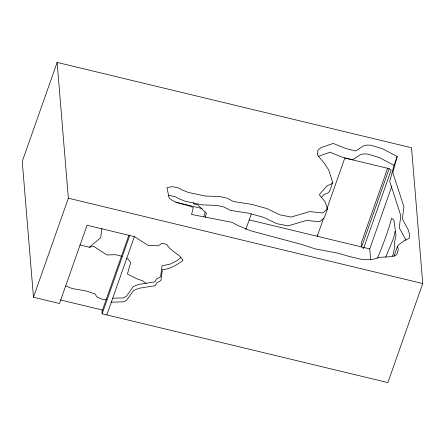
<?xml version="1.0" encoding="UTF-8"?>
<svg xmlns="http://www.w3.org/2000/svg" width="445" height="445" viewBox="0 0 445 445"><rect width="100%" height="100%" fill="white"/><g stroke="black" fill="none" stroke-linecap="round" stroke-linejoin="round"><path stroke-width="0.67" d="M101.911 228.491L100.67 237.741L89.345 247.214L79.894 244.939M395.099 231.289L393.58 238.153L385.665 257.21M321.045 197.914L324.132 194.365L327.565 193.297L329.573 191.361L332.682 182.533L328.749 169.979L324.216 163.115L317.58 155.138L317.802 150.482L320.878 147.701L333.205 143.44L346.06 148.597L355.755 150.961L363.148 146.071L366.814 145.048L370.707 145.204L382.311 148.697L397.213 156.507L394.103 165.334L389.692 181.349L400.834 215.703L399.221 227.762L405.367 239.054L405.64 240.328M397.213 156.507L392.801 172.521L403.943 206.875L402.33 218.929L408.477 230.226L409.717 235.95L409.178 238.342L404.366 240.606L399.254 244.261L397.513 246.23L394.404 255.063L394.654 256.225M203.91 216.609L205.301 211.987M205.234 217.282L206.424 213.322L197.452 204.644L193.931 203.977L193.241 202.787M128.839 235.255L101.961 311.567L102.144 313.781L387.873 382.589L422.75 283.554L411.525 147.762L57.127 62.411L22.25 161.446L33.475 297.238L59.485 303.507L87.048 225.231L134.39 236.634L148.196 245.406L158.181 245.768L162.164 243.32L166.842 244.45C170.524 251.536 179.385 253.361 182.956 260.536C176.76 264.909 170.224 269.158 162.375 269.664L160.929 280.6L156.751 282.881L155.277 285.673L139.09 288.26L133.595 290.429L126.803 300.002L123.793 301.81L111.317 302.155M33.475 297.238L68.352 198.203L57.127 62.411M102.144 313.781L129.712 235.505M106.828 314.904L134.39 236.634M245.773 229.581L251.303 213.889M323.676 218.011L317.246 236.278L317.14 234.988M326.891 208.883L344.808 158.003L389.169 168.688L391.127 170.218L363.565 248.494L361.607 246.958L249.211 219.891M332.682 182.533L330.674 184.469L327.242 185.532L319.31 194.66L325.273 202.058L327.398 209.011L324.288 217.839L319.538 221.782L306.549 220.414L288.071 225.876L276.79 223.685L263.679 217.366L248.616 213.188L230.499 210.396L223.785 206.942L217.438 205.507L201.902 204.817L185.298 201.273L179.124 198.837L175.43 196.823L169.384 195.416L168.149 195.661M387.701 168.082L361.284 243.092L361.607 246.958L389.169 168.688M370.646 259.83L369.745 248.922L391.839 186.166M392.434 256.27L393.341 253.695L394.793 245.974L394.52 242.62L396 235.338L393.903 220.208L391.689 218.261C387.851 231.889 383.028 245 377.482 258.039M327.398 209.011L322.647 212.955L309.659 211.586L291.18 217.043L279.899 214.852L266.789 208.538L251.725 204.355L233.608 201.568L226.894 198.114L220.548 196.679L205.012 195.984L188.407 192.446L182.233 190.009L178.54 187.99L172.493 186.589L166.936 187.69L169.195 198.131C176.137 204.11 185.404 203.849 193.286 207.559L191.572 214.457L232.145 222.367L238.069 225.576L250.196 230.66L301.788 244.494L315.155 248.85L338.862 253.355L349.954 256.67L362.508 259.557L371.864 259.658L379.935 257.299L388.819 256.832L395.21 255.758L397.029 254.045L398.269 249.723L397.513 246.23M180.82 257.705L177.494 260.286L170.363 264.057L162.058 265.798L160.612 276.734L156.429 279.015L154.96 281.813L138.768 284.394L133.278 286.563L126.486 296.136L123.476 297.944L112.351 298.217M318.331 156.323L330.095 152.268L342.95 157.424L352.646 159.794L360.038 154.899L363.704 153.875L367.598 154.037L379.201 157.53L394.103 165.334M89.345 247.214L93.628 246.363L106.95 254.968L115.633 254.685L121.947 256.331M106.772 299.763L102.639 299.407L96.838 296.865L95.063 293.889L85.835 290.897L72.224 288.571L65.86 285.879M175.814 202.214L202.058 208.538M363.482 247.414L369.745 248.922M68.352 198.203L422.75 283.554M60.498 299.958L102.506 310.076M126.352 258.356L128.238 259.224L130.691 262.667L127.409 274.014L136.76 278.787L142.851 280.884L146.082 283.504"/></g></svg>
